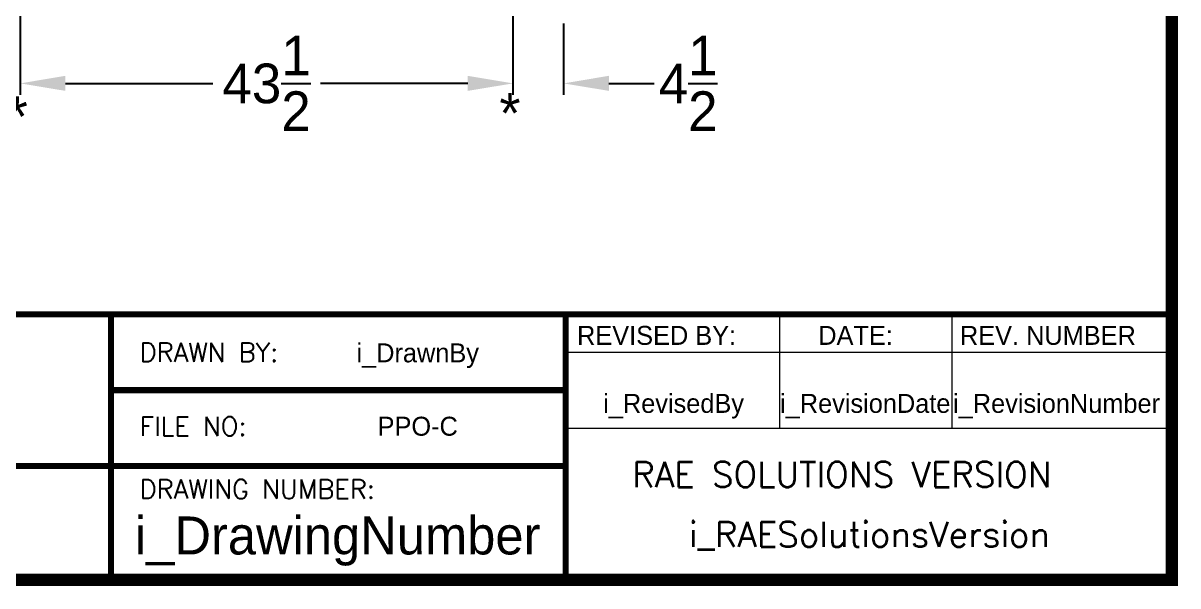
# Model space of a CAD drawing. Header units: inches. Extents: x 2625 to 3066, y 1222 to 1501.
# Drawn here: x 2959.1 to 3061.1, y 1228.3 to 1277.9 of the extents above; entities that cross this region are included whole.
import ezdxf
from ezdxf.enums import TextEntityAlignment as Align

# ---------------------------------------------------------------- set-up
doc = ezdxf.new("R2010")
doc.units = ezdxf.units.IN
doc.header["$MEASUREMENT"] = 0
doc.header["$PDSIZE"] = -1
doc.styles.add('SIMPLEX', font='SIMPLEX')
doc.dimstyles.new('General Dimension', dxfattribs={"dimtxt": 3.5, "dimasz": 4, "dimexe": 1, "dimexo": 0.5, "dimgap": 0.09, "dimtad": 0, "dimtih": 1, "dimtoh": 1, "dimdec": 3, "dimzin": 0, "dimdsep": 46, "dimlunit": 5, "dimtxsty": 'Standard', "dimcen": 0.09, "dimadec": 0, "dimazin": 0, "dimtfac": 1, "dimtdec": 3, "dimtofl": 0, "dimtmove": 0, "dimatfit": 3, "dimfxl": 1, "dimtolj": 1, "dimtzin": 0, "dimarcsym": 0})

# ---------------------------------------------------------------- blocks, each defined once
blk = doc.blocks.new('*D45')
at = {"color": 0, "linetype": 'Continuous', "lineweight": -2}
for p, q in [((2958.82, 1281.89), (2958.82, 1271.6)), ((3002.36, 1281.89), (3002.36, 1271.6)), ((2962.82, 1272.6), (2975.84, 1272.6)), ((2998.36, 1272.6), (2985.35, 1272.6))]:
    blk.add_line(p, q, dxfattribs=at)
at = {"color": 0, "linetype": 'Continuous'}
for points in [[(2962.82, 1273.27), (2962.82, 1271.94), (2958.82, 1272.6)], [(2998.36, 1273.27), (2998.36, 1271.94), (3002.36, 1272.6)]]:
    blk.add_solid(points, dxfattribs=at)
at = {"layer": 'Defpoints', "color": 0, "linetype": 'Continuous'}
for p in [(2958.82, 1282.39), (3002.36, 1282.39), (3002.36, 1272.6)]:
    blk.add_point(p, dxfattribs=at)
at = {"color": 0, "linetype": 'Continuous', "insert": (2980.59, 1272.6), "char_height": 3.5, "attachment_point": 5}
blk.add_mtext('\\A1;43{\\H1x;\\S1/2;}', dxfattribs=at)
blk = doc.blocks.new('*D46')
at = {"color": 0, "linetype": 'Continuous', "lineweight": -2}
for p, q in [((3002.36, 1281.89), (3002.36, 1271.6)), ((3006.84, 1277.89), (3006.84, 1271.6)), ((2998.36, 1272.6), (2994.36, 1272.6)), ((3010.84, 1272.6), (3014.84, 1272.6))]:
    blk.add_line(p, q, dxfattribs=at)
at = {"color": 0, "linetype": 'Continuous'}
for points in [[(2998.36, 1273.27), (2998.36, 1271.94), (3002.36, 1272.6)], [(3010.84, 1273.27), (3010.84, 1271.94), (3006.84, 1272.6)]]:
    blk.add_solid(points, dxfattribs=at)
at = {"layer": 'Defpoints', "color": 0, "linetype": 'Continuous'}
for p in [(3002.36, 1282.39), (3006.84, 1278.39), (3006.84, 1272.6)]:
    blk.add_point(p, dxfattribs=at)
at = {"color": 0, "linetype": 'Continuous', "insert": (3017.84, 1272.6), "char_height": 3.5, "attachment_point": 5}
blk.add_mtext('\\A1;4{\\H1x;\\S1/2;}', dxfattribs=at)

msp = doc.modelspace()

# ---------------------------------------------------------------- linework, layer by layer
at = {"color": 7, "linetype": 'Continuous', "lineweight": 20}
for p, q in [((2873.1191, 1252.2228), (3007.0223, 1252.2228)), ((2966.8513, 1252.2228), (2966.8513, 1238.8325)), ((3007.0223, 1252.2228), (3007.0223, 1228.7897)), ((3007.0223, 1252.2228), (3060.5835, 1252.2228)), ((3007.0223, 1252.2228), (3007.0223, 1248.8752)), ((3025.9209, 1252.2228), (3025.9209, 1242.18)), ((3041.1408, 1252.2228), (3041.1408, 1242.18)), ((3007.0223, 1248.8752), (3060.5835, 1248.8752)), ((2966.8513, 1245.5276), (3007.0223, 1245.5276)), ((2966.8513, 1238.8325), (2966.8513, 1245.5276)), ((3007.0223, 1242.18), (3060.5835, 1242.18)), ((3007.0223, 1238.8325), (2873.1191, 1238.8325)), ((2966.8513, 1238.8325), (2966.8513, 1228.7897))]:
    msp.add_line(p, q, dxfattribs=at)
for points, const_width in [([(2632.0935, 1228.7897), (3060.5835, 1228.7897), (3060.5835, 1496.596), (2632.0935, 1496.596), (2632.0935, 1228.7897)], 1.0712), ([(3060.5835, 1252.2228), (2739.216, 1252.2228), (2739.216, 1228.7897)], 0.5356), ([(2966.8513, 1252.2228), (2966.8513, 1228.7897)], 0.5356), ([(3007.0223, 1228.7897), (3007.0223, 1252.2228), (3060.5835, 1252.2228)], 0.5356), ([(3007.0223, 1245.5276), (2966.8513, 1245.5276), (2966.8513, 1228.7897)], 0.5356), ([(3007.0223, 1238.8325), (2873.1191, 1238.8325)], 0.5356)]:
    msp.add_lwpolyline(points, dxfattribs=dict(at, const_width=const_width))
msp.add_point((3007.0223, 1228.7897), dxfattribs=at)

# ---------------------------------------------------------------- texts
at = {"color": 7, "linetype": 'Continuous'}
for p in [(2957.6265, 1267.885), (3001.1655, 1268.1782)]:
    msp.add_text('*', height=3.5821, dxfattribs=at).set_placement(p)
at = {"color": 7, "linetype": 'Continuous', "lineweight": 20}
for s, height, p in [('REVISED BY:', 1.673789, (3008.027, 1249.5244)), ('DATE:', 1.67379, (3029.3415, 1249.5244)), ('REV. NUMBER', 1.673789, (3041.8583, 1249.5244))]:
    msp.add_text(s, height=height, dxfattribs=at).set_placement(p)
at = {"color": 7, "linetype": 'Continuous', "lineweight": 20, "style": 'SIMPLEX'}
for s, height, p in [('DRAWN BY:', 1.67379, (2969.362, 1248.0383)), ('FILE NO:', 1.67379, (2969.362, 1241.505)), ('RAE SOLUTIONS VERSION', 2.222792, (3012.8904, 1236.9678)), ('DRAWING NUMBER:', 1.673789, (2969.362, 1235.9557))]:
    msp.add_text(s, height=height, dxfattribs=at).set_placement(p)
at = {"color": 7, "linetype": 'Continuous', "lineweight": 20}
for s, height, p in [('i_DrawnBy', 1.67379, (2993.9462, 1247.9832)), ('i_RevisedBy', 1.673789, (3016.557, 1243.5227)), ('i_RevisionDate', 1.673789, (3033.4923, 1243.5227)), ('i_RevisionNumber', 1.673789, (3050.3951, 1243.5227)), ('PPO-C', 1.67379, (2993.9462, 1241.5073)), ('i_DrawingNumber', 3.347578, (2986.8756, 1231.0295))]:
    msp.add_text(s, height=height, dxfattribs=at).set_placement(p, align=Align.CENTER)
at = {"color": 7, "linetype": 'Continuous', "lineweight": 20, "style": 'SIMPLEX'}
msp.add_text('i_RAESolutionsVersion', height=2.222792, dxfattribs=at).set_placement((3033.8581, 1231.6863), align=Align.CENTER)

# ---------------------------------------------------------------- dimensions: what is measured, and where the dimension line sits
at = {"color": 7, "linetype": 'Continuous'}
for base, p1, p2, picture, middle in [((3002.363, 1272.605), (2958.8239, 1282.3906), (3002.363, 1282.3906), '*D45', (2980.5935, 1272.605)), ((3006.8361, 1272.605), (3002.363, 1282.3906), (3006.8361, 1278.3906), '*D46', (3017.8427, 1272.605))]:
    dim = msp.add_linear_dim(base=base, p1=p1, p2=p2, dimstyle='General Dimension', dxfattribs=at)
    dim.commit()
    dim.dimension.update_dxf_attribs({"geometry": picture, "text_midpoint": middle})

doc.saveas('drawing.dxf')
